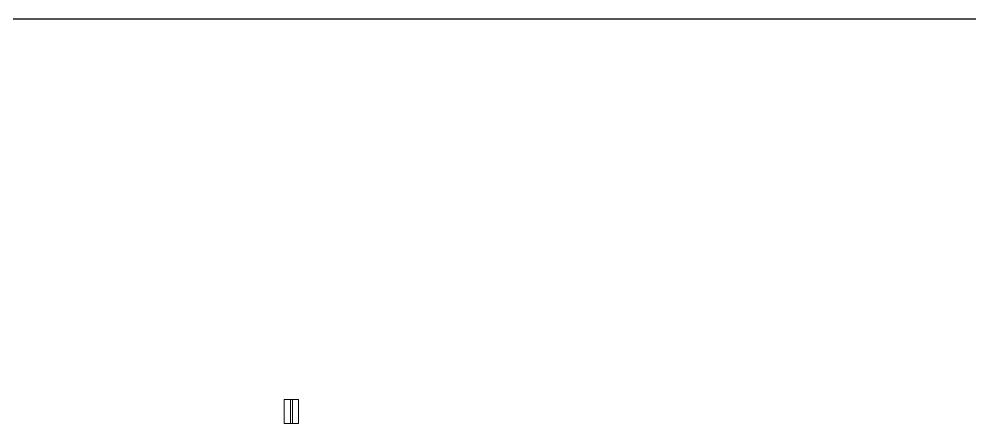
# Model space of a CAD drawing. Header units: millimetres. Extents: x 209 to 1046824, y -77613 to 504101.
# Drawn here: x 218825 to 310267, y 464974 to 504101 of the extents above; entities that cross this region are included whole.
import ezdxf

# ---------------------------------------------------------------- set-up
doc = ezdxf.new("R2010")
doc.units = ezdxf.units.MM
doc.layers.add('Размеры', color=7, linetype='Continuous', lineweight=15)

msp = doc.modelspace()

# ---------------------------------------------------------------- linework, layer by layer
msp.add_lwpolyline([(26995.2, 144021), (517179.4, 144021), (517179.4, 504101.2), (26995.2, 504101.2)], close=True)
at = {"layer": 'Размеры', "color": 1}
for points in [[(244315.1, 467529.7), (244915.1, 467529.7), (244915.1, 465223.8), (244315.1, 465223.8)], [(244915.1, 467529.7), (245115.1, 467529.7), (245115.1, 465223.7), (244915.1, 465223.7)], [(245115.1, 467529.7), (245715.1, 467529.7), (245715.1, 465223.7), (245115.1, 465223.7)]]:
    msp.add_lwpolyline(points, close=True, dxfattribs=at)
for points in [[(244915.1, 465223.7), (244915.1, 467529.7)], [(245115.1, 465223.7), (245115.1, 467529.7)]]:
    msp.add_lwpolyline(points, dxfattribs=at)

doc.saveas('drawing.dxf')
